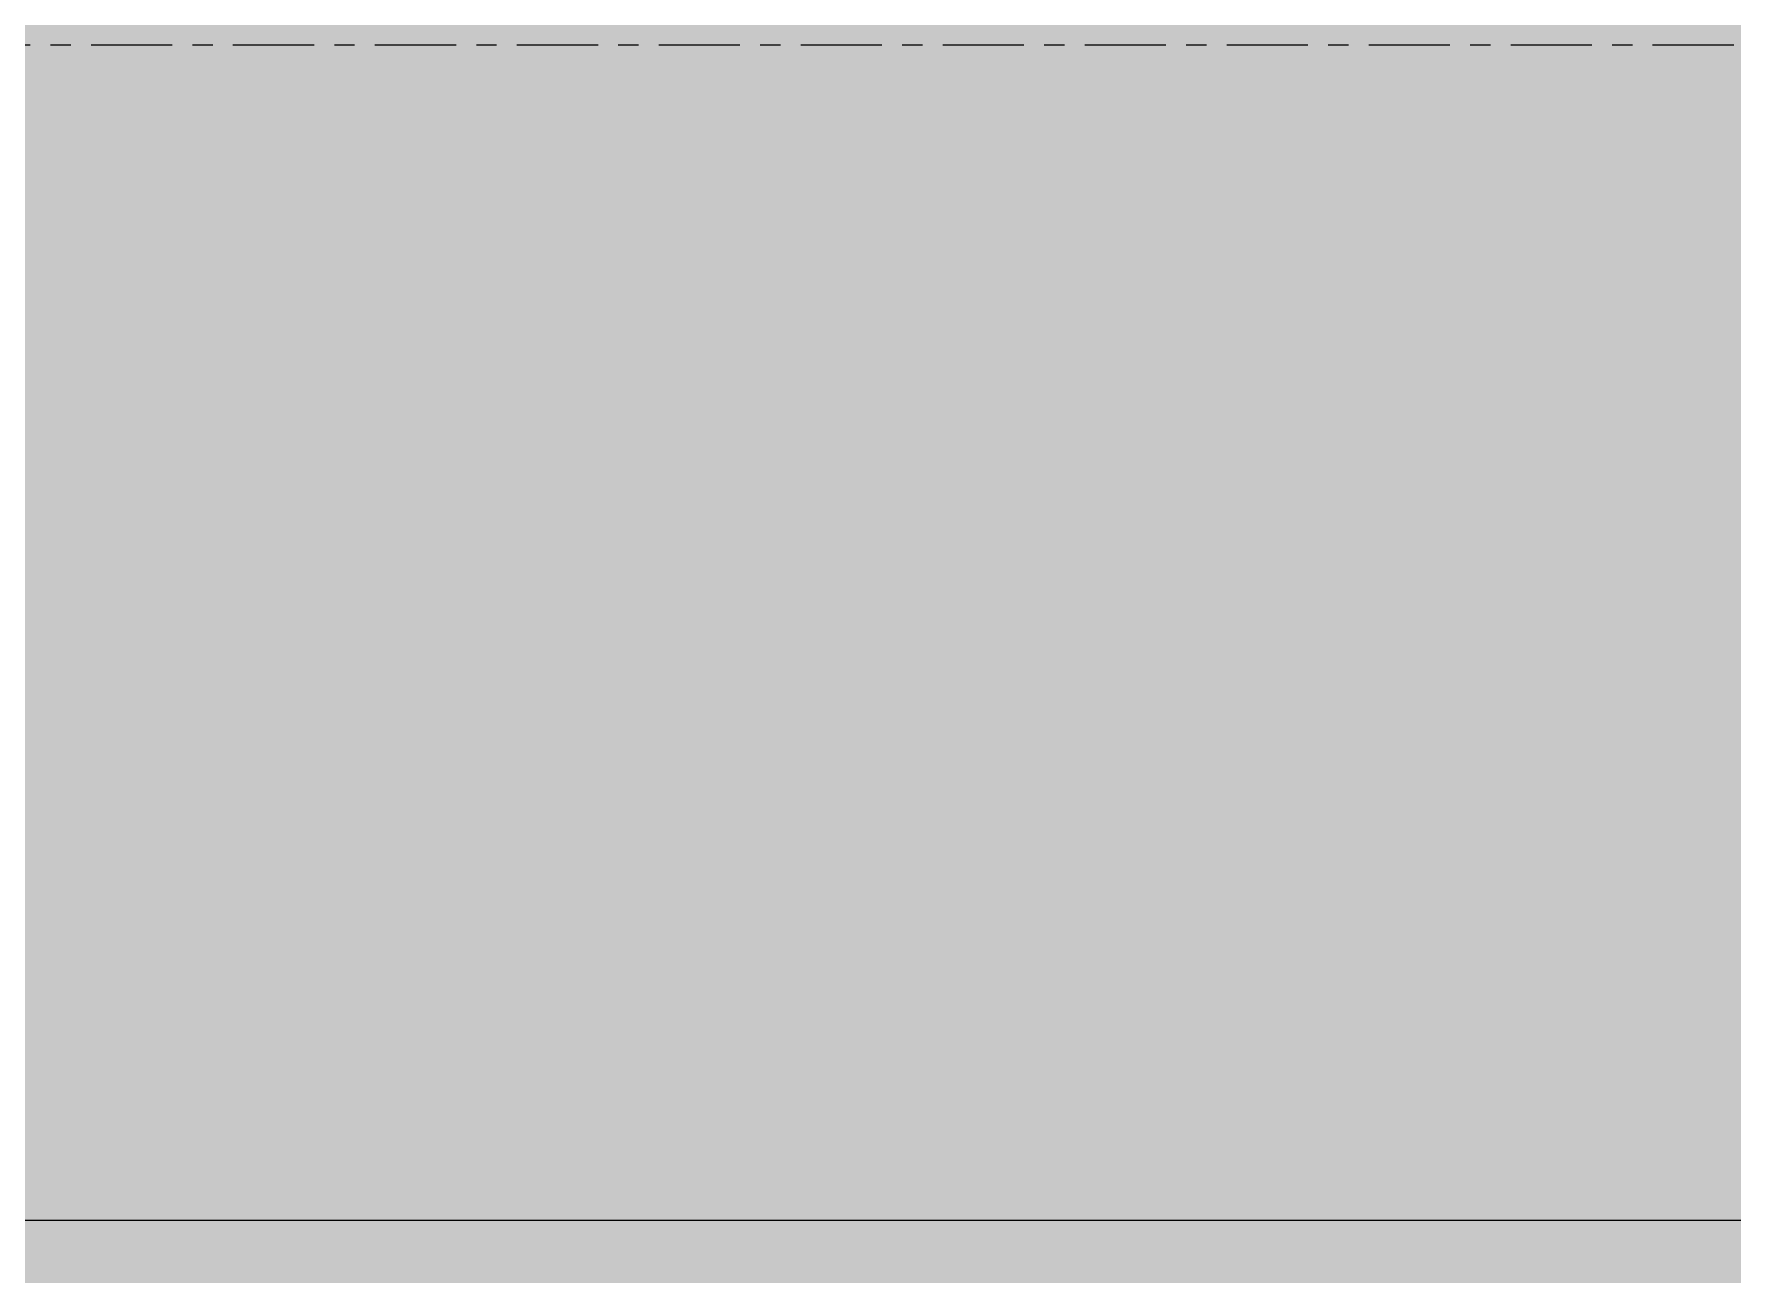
# Model space of a CAD drawing. Header units: inches. Extents: x -4218 to -1814, y 9706 to 12426.
# Drawn here: x -3003.31 to -2992.84, y 10159.62 to 10167.26 of the extents above; entities that cross this region are included whole.
import ezdxf

# ---------------------------------------------------------------- set-up
doc = ezdxf.new("R2010")
doc.units = ezdxf.units.IN
doc.header["$MEASUREMENT"] = 0
doc.linetypes.add('Grid Line 1_2_', pattern=[0.875, 0.5, -0.125, 0.125, -0.125])
for name, color, linetype, lineweight in [('0-1', 7, 'Continuous', 5), ('0-2', 50, 'Continuous', 13), ('P-SANR-FIXT-2', 250, 'Continuous', 9), ('P-SANR-FIXT-3', 55, 'Continuous', 9), ('S-GRID-1', 1, 'Grid Line 1_2_', 9)]:
    doc.layers.add(name, color=color, linetype=linetype, lineweight=lineweight)

# ---------------------------------------------------------------- blocks, each defined once
blk = doc.blocks.new('Stainless Steel Farmhous Kitchen Sink - Stainless Steel Farmhous Kitchen Sink-V152-FLOOR PLAN - 3RD FLOOR')
at = {"layer": 'P-SANR-FIXT-3'}
for points in [[(-33, -22.203), (0, -22.203), (0, -9.814), (-0.25, -9.814), (-0.25, -2.247), (-15.259, -2.276), (-15.235, -2.678), (-15.131, -3), (-2, -3), (-2, -16.956), (-31, -16.956), (-31, -3), (-16.441, -3), (-16.441, -2.247), (-33, -2.247), (-33, -20.927)], [(-31, -16.956), (-2, -16.956), (-2, -3), (-15.131, -3), (-13.76, -7.094), (-13.621, -7.094), (-13.436, -7.119), (-13.198, -7.217), (-12.952, -7.429), (-12.784, -7.707), (-12.74, -7.815), (-12.706, -8.069), (-12.74, -8.324), (-12.838, -8.561), (-12.995, -8.765), (-13.198, -8.922), (-13.465, -9.071), (-13.501, -9.398), (-13.522, -9.413), (-13.525, -9.572), (-13.55, -9.578), (-13.636, -9.53), (-13.636, -9.366), (-13.636, -9.046), (-13.691, -9.054), (-13.945, -9.02), (-14.299, -8.832), (-14.454, -8.678), (-14.544, -8.559), (-14.641, -8.324), (-14.675, -8.069), (-14.579, -7.664), (-14.543, -7.577), (-14.387, -7.373), (-14.183, -7.192), (-15.259, -3.878), (-15.299, -8.324), (-16.421, -8.324), (-16.441, -3), (-31, -3), (-31, -8.559)]]:
    blk.add_hatch(color=256, dxfattribs=at).paths.add_polyline_path(points, flags=0)
at = {"layer": 'P-SANR-FIXT-2'}
blk.add_line((-2, -16.956), (-31, -16.956), dxfattribs=at)
blk = doc.blocks.new('CTR - 1st Phase - Unit Layouts_rvt-1-FLOOR PLAN - 3RD FLOOR')
at = {"layer": '0-2'}
blk.add_blockref('Stainless Steel Farmhous Kitchen Sink - Stainless Steel Farmhous Kitchen Sink-V152-FLOOR PLAN - 3RD FLOOR', (-2980.524, 10176.905), dxfattribs=at)
blk = doc.blocks.new('CTR - 1st Phase - Shell_rvt-1-FLOOR PLAN - 3RD FLOOR')
at = {"layer": 'S-GRID-1'}
blk.add_line((-1814.206, 10167.189), (-4168.714, 10167.189), dxfattribs=at)

msp = doc.modelspace()

# ---------------------------------------------------------------- block references
at = {"layer": '0-1'}
for name in ['CTR - 1st Phase - Shell_rvt-1-FLOOR PLAN - 3RD FLOOR', 'CTR - 1st Phase - Unit Layouts_rvt-1-FLOOR PLAN - 3RD FLOOR']:
    msp.add_blockref(name, (0, 0), dxfattribs=at)

doc.saveas('drawing.dxf')
